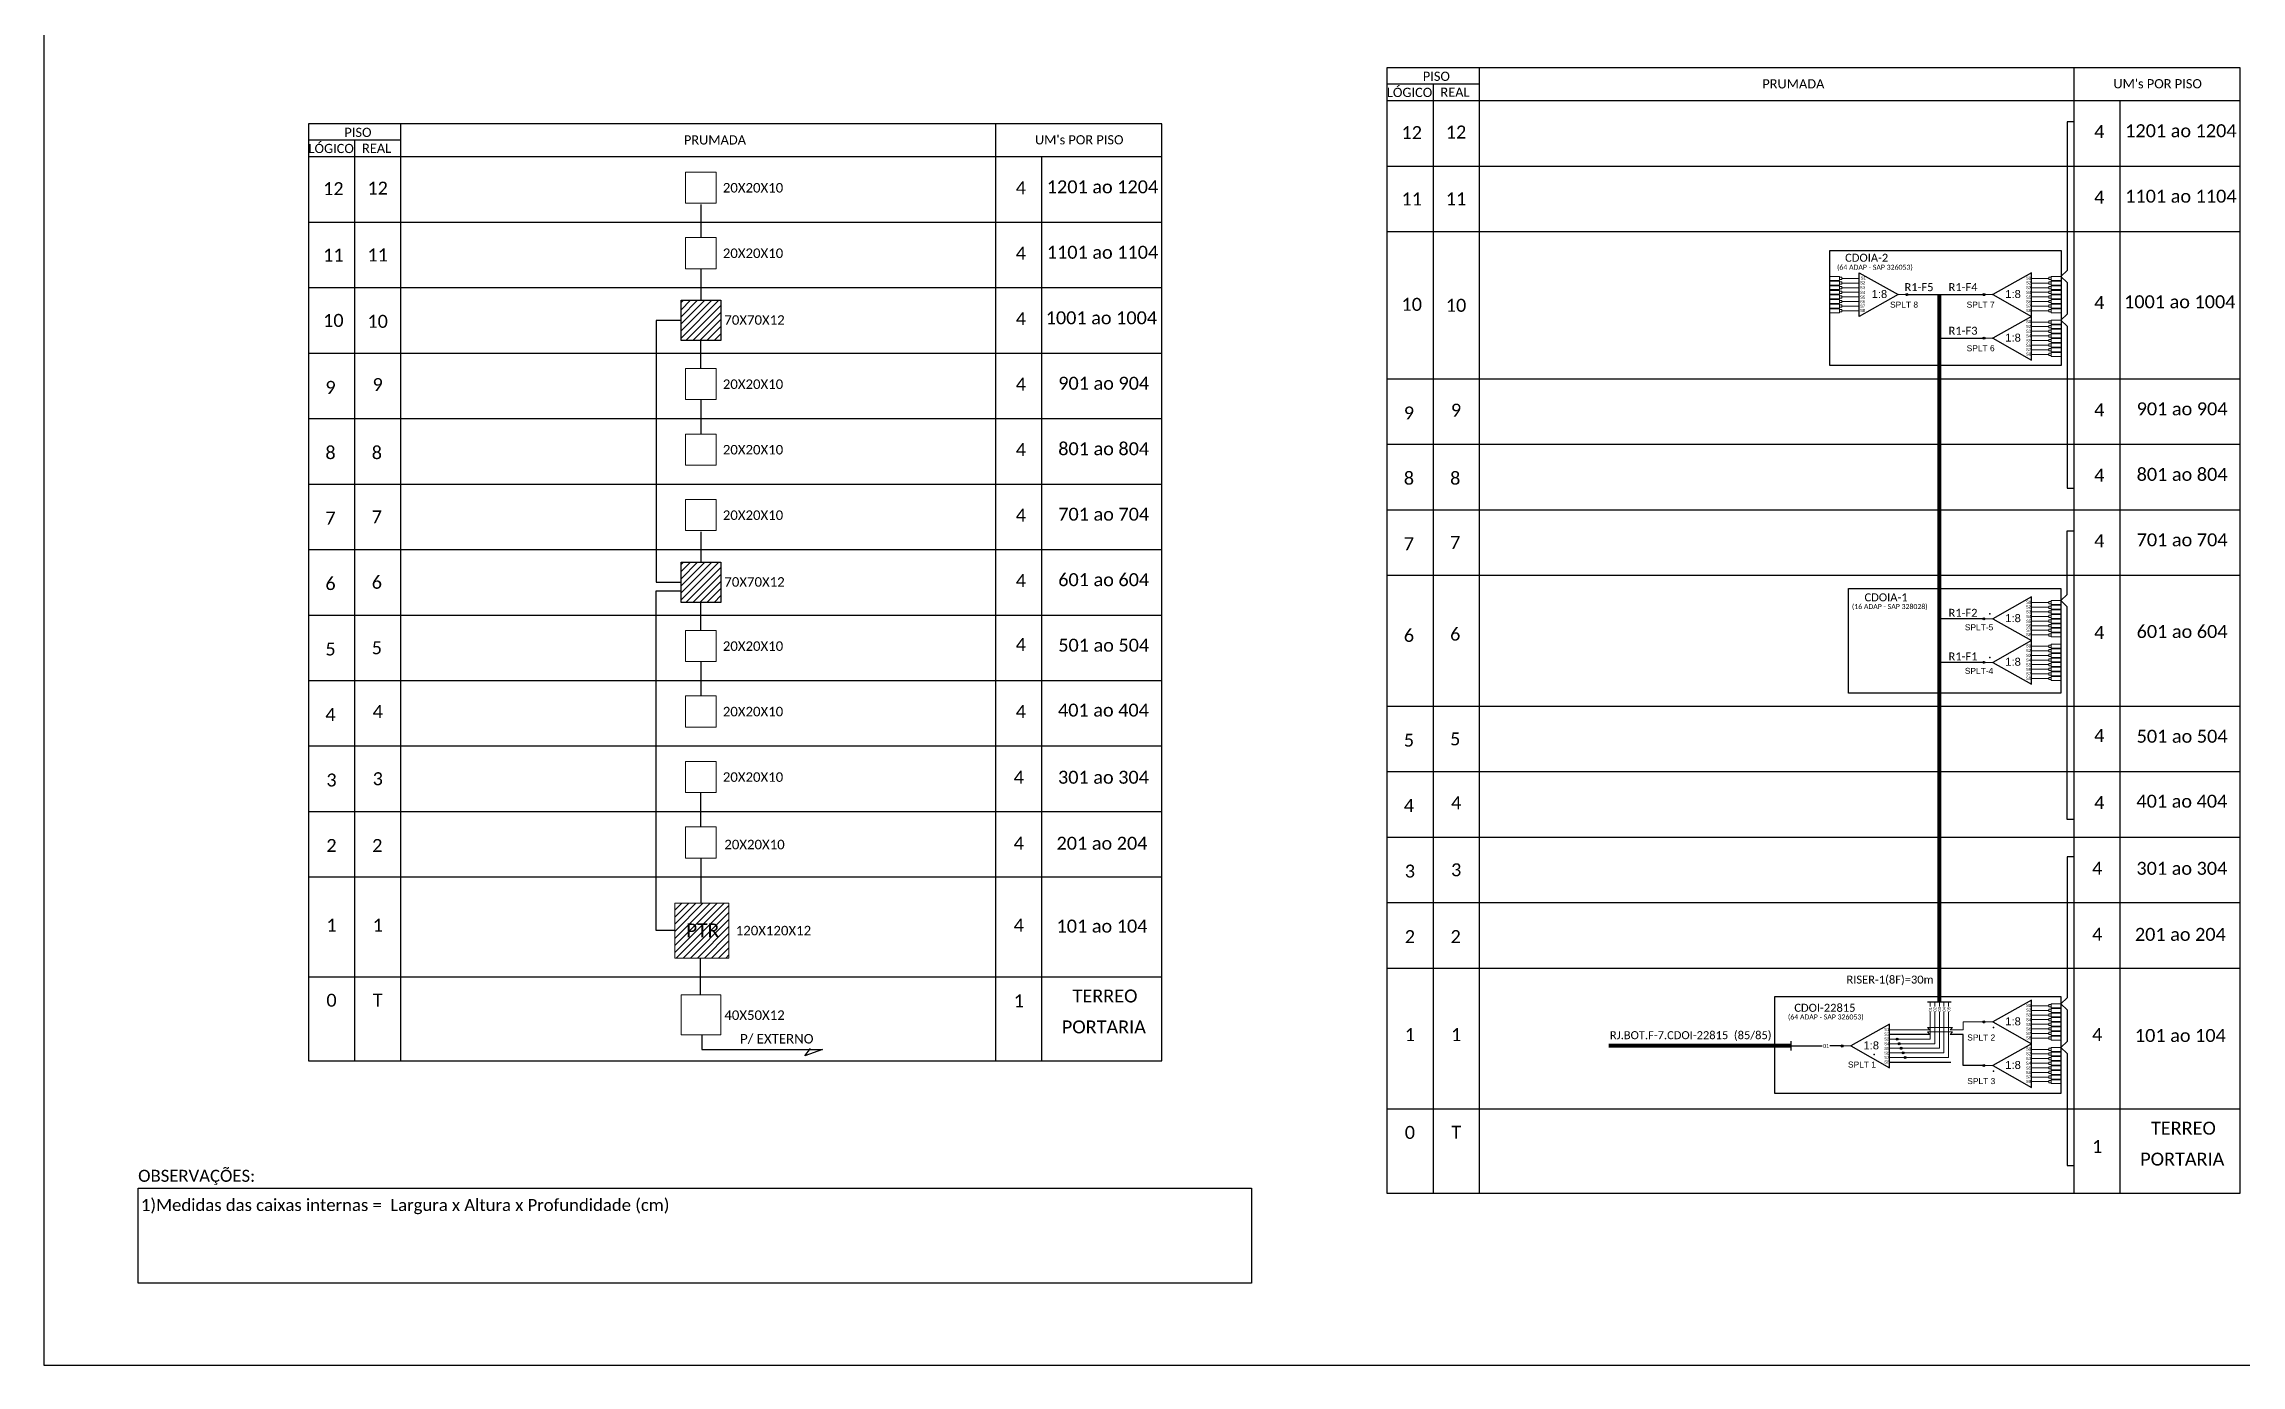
# Model space of a CAD drawing. Extents: x -4 to 837, y 1 to 595.
# Drawn here: x -4 to 545, y 1 to 332 of the extents above; entities that cross this region are included whole.
import ezdxf
from ezdxf.enums import TextEntityAlignment as Align

# ---------------------------------------------------------------- set-up
doc = ezdxf.new("R2010")
doc.units = 0
doc.styles.add('ARIAL', font='arial.ttf')
doc.styles.add('MtXpl_Calibri', font='calibri.ttf')
doc.styles.add('WMF-Calibri0', font='calibri.ttf')
doc.linetypes.add('RESERVA', pattern='A,0.5,-0.15,["RESERVA",Standard,S=0.18,R=0,X=0,Y=-0.1],-1.3', length=1.95)

# ---------------------------------------------------------------- blocks, each defined once
blk = doc.blocks.new('SPLT_1-8_SC-APC')
at = {"color": 1}
blk.add_lwpolyline([(-7.37, -2.1), (-17.04, -7.55), (-7.37, -13), (-7.37, -2.1)], dxfattribs=at)
at = {"color": 3, "lineweight": 0}
for points in [[(-2.99, -3.51), (-7.37, -3.51)], [(-7.37, -4.66), (-2.99, -4.66)], [(-2.41, -3.02), (-2.41, -4)], [(-2.41, -3.02), (0, -3.02)], [(-2.41, -4), (0, -4)], [(-2.41, -4.17), (-2.41, -5.16)], [(-2.41, -4.17), (0, -4.17)], [(-2.41, -5.16), (0, -5.16)], [(-2.41, -5.32), (-2.41, -6.31)], [(-2.41, -5.32), (0, -5.32)], [(-7.37, -5.82), (-2.99, -5.82)], [(-7.37, -6.97), (-2.99, -6.97)], [(-7.37, -8.12), (-2.99, -8.12)], [(-7.37, -9.28), (-2.99, -9.28)], [(-7.37, -10.43), (-2.99, -10.43)], [(-2.41, -6.31), (0, -6.31)], [(-2.41, -6.48), (-2.41, -7.46)], [(-2.41, -6.48), (0, -6.48)], [(-2.41, -7.46), (0, -7.46)], [(-2.41, -7.63), (-2.41, -8.62)], [(-2.41, -7.63), (0, -7.63)], [(-2.41, -8.62), (0, -8.62)], [(-2.41, -8.78), (-2.41, -9.77)], [(-2.41, -8.78), (0, -8.78)], [(-2.41, -9.77), (0, -9.77)], [(-2.41, -9.94), (-2.41, -10.92)], [(-2.41, -9.94), (0, -9.94)], [(-2.41, -10.92), (0, -10.92)], [(-7.37, -11.58), (-2.99, -11.58)], [(-2.41, -11.09), (-2.41, -12.08)], [(-2.41, -11.09), (0, -11.09)], [(-2.41, -12.08), (0, -12.08)]]:
    blk.add_lwpolyline(points, dxfattribs=at)
for points in [[(-2.99, -3.22), (-2.41, -3.22), (-2.41, -3.8), (-2.99, -3.8)], [(-2.99, -4.38), (-2.41, -4.38), (-2.41, -4.95), (-2.99, -4.95)], [(-2.99, -5.53), (-2.41, -5.53), (-2.41, -6.1), (-2.99, -6.1)], [(-2.99, -6.68), (-2.41, -6.68), (-2.41, -7.26), (-2.99, -7.26)], [(-2.99, -7.84), (-2.41, -7.84), (-2.41, -8.41), (-2.99, -8.41)], [(-2.99, -8.99), (-2.41, -8.99), (-2.41, -9.56), (-2.99, -9.56)], [(-2.99, -10.14), (-2.41, -10.14), (-2.41, -10.72), (-2.99, -10.72)], [(-2.99, -11.3), (-2.41, -11.3), (-2.41, -11.87), (-2.99, -11.87)]]:
    blk.add_lwpolyline(points, close=True, dxfattribs=at)
at = {"color": 1, "lineweight": 0}
blk.add_lwpolyline([(-17.04, -7.55), (-19.26, -7.55)], dxfattribs=at)
at = {"color": 1, "style": 'ARIAL'}
for s, height, p in [('S1', 0.75, (-8.74, -3.78)), ('S2', 0.75, (-8.74, -4.97)), ('S3', 0.75, (-8.74, -6.18)), ('1:8', 2, (-13.91, -8.4)), ('S4', 0.75, (-8.74, -7.36)), ('S5', 0.75, (-8.74, -8.57)), ('S6', 0.75, (-8.74, -9.69)), ('S7', 0.75, (-8.74, -10.78)), ('S8', 0.75, (-8.74, -11.9))]:
    blk.add_text(s, height=height, dxfattribs=at).set_placement(p)
blk = doc.blocks.new('SPLITTER_')
blk.add_point((0, 0))
at = {"style": 'ARIAL', "flags": 4}
blk.add_attdef('SPLT', (0, -3.26), '', height=1.5, dxfattribs=at)
blk = doc.blocks.new('SPLITTER FUTURO')
blk.add_point((0, 0))
at = {"style": 'ARIAL', "text_generation_flag": 6, "flags": 4}
for tag, p, height in [('SPLT', (-6.22, -4.1), 1.5), ('INSTAL.', (-6.25, -6.09), 1.25)]:
    blk.add_attdef(tag, p, '', height=height, rotation=180, dxfattribs=at)
blk = doc.blocks.new('SPLT_1-8_SC-APC_ESQ')
at = {"color": 3, "lineweight": 0}
for points in [[(2.41, -3.02), (0, -3.02)], [(2.41, -4), (0, -4)], [(2.41, -4.17), (0, -4.17)], [(2.41, -5.16), (0, -5.16)], [(2.41, -5.32), (0, -5.32)], [(2.41, -3.02), (2.41, -4)], [(2.41, -4.17), (2.41, -5.16)], [(2.41, -5.32), (2.41, -6.31)], [(2.99, -3.51), (7.37, -3.51)], [(7.37, -4.66), (2.99, -4.66)], [(2.41, -6.31), (0, -6.31)], [(2.41, -6.48), (0, -6.48)], [(2.41, -7.46), (0, -7.46)], [(2.41, -7.63), (0, -7.63)], [(2.41, -8.62), (0, -8.62)], [(2.41, -8.78), (0, -8.78)], [(2.41, -9.77), (0, -9.77)], [(2.41, -9.94), (0, -9.94)], [(2.41, -10.92), (0, -10.92)], [(2.41, -6.48), (2.41, -7.46)], [(2.41, -7.63), (2.41, -8.62)], [(2.41, -8.78), (2.41, -9.77)], [(2.41, -9.94), (2.41, -10.92)], [(7.37, -5.82), (2.99, -5.82)], [(7.37, -6.97), (2.99, -6.97)], [(7.37, -8.12), (2.99, -8.12)], [(7.37, -9.28), (2.99, -9.28)], [(7.37, -10.43), (2.99, -10.43)], [(2.41, -11.09), (0, -11.09)], [(2.41, -12.08), (0, -12.08)], [(2.41, -11.09), (2.41, -12.08)], [(7.37, -11.58), (2.99, -11.58)]]:
    blk.add_lwpolyline(points, dxfattribs=at)
for points in [[(2.99, -3.22), (2.41, -3.22), (2.41, -3.8), (2.99, -3.8)], [(2.99, -4.38), (2.41, -4.38), (2.41, -4.95), (2.99, -4.95)], [(2.99, -5.53), (2.41, -5.53), (2.41, -6.1), (2.99, -6.1)], [(2.99, -6.68), (2.41, -6.68), (2.41, -7.26), (2.99, -7.26)], [(2.99, -7.84), (2.41, -7.84), (2.41, -8.41), (2.99, -8.41)], [(2.99, -8.99), (2.41, -8.99), (2.41, -9.56), (2.99, -9.56)], [(2.99, -10.14), (2.41, -10.14), (2.41, -10.72), (2.99, -10.72)], [(2.99, -11.3), (2.41, -11.3), (2.41, -11.87), (2.99, -11.87)]]:
    blk.add_lwpolyline(points, close=True, dxfattribs=at)
at = {"color": 1}
blk.add_lwpolyline([(7.37, -2.1), (17.04, -7.55), (7.37, -13), (7.37, -2.1)], dxfattribs=at)
at = {"color": 1, "lineweight": 0}
blk.add_lwpolyline([(17.04, -7.55), (19.26, -7.55)], dxfattribs=at)
at = {"color": 1, "style": 'ARIAL'}
for s, height, p in [('S3', 0.75, (7.55, -6.18)), ('S2', 0.75, (7.56, -4.97)), ('S1', 0.75, (7.7, -3.78)), ('S5', 0.75, (7.55, -8.57)), ('S4', 0.75, (7.55, -7.36)), ('S6', 0.75, (7.55, -9.69)), ('S7', 0.75, (7.55, -10.78)), ('1:8', 2, (10.45, -8.4)), ('S8', 0.75, (7.55, -11.9))]:
    blk.add_text(s, height=height, dxfattribs=at).set_placement(p)

msp = doc.modelspace()

# ---------------------------------------------------------------- hatches: boundary and pattern name
h = msp.add_hatch(color=3)
h.dxf.hatch_style = 1
edge = h.paths.add_edge_path()
edge.add_arc((461.79, 268.9), 0.256, 0, 360)
h = msp.add_hatch(color=3)
h.dxf.hatch_style = 1
edge = h.paths.add_edge_path()
edge.add_arc((481.06, 268.9), 0.256, 0, 360)
h = msp.add_hatch()
h.set_pattern_fill('ANSI31', color=1, scale=10, style=0)
h.set_pattern_definition([(45, (-462.6808, -130.237), (-0.8838835, 0.8838835), [])])
h.paths.add_polyline_path([(165.33, 267.48), (155.42, 267.48), (155.42, 257.44), (165.33, 257.44)])
h.paths.add_polyline_path([(160.82, 258.08), (160.82, 263.23)], flags=16)
h = msp.add_hatch(color=3)
h.dxf.hatch_style = 1
edge = h.paths.add_edge_path()
edge.add_arc((481.06, 258.01), 0.256, 0, 360)
h = msp.add_hatch()
h.set_pattern_fill('ANSI31', color=1, scale=10, style=0)
h.set_pattern_definition([(45, (-462.6808, -195.7244), (-0.8838835, 0.8838835), [])])
h.paths.add_polyline_path([(165.33, 202), (155.42, 202), (155.42, 191.96), (165.33, 191.96)])
h.paths.add_polyline_path([(160.82, 192.59), (160.82, 197.74)], flags=16)
h = msp.add_hatch(color=3)
h.dxf.hatch_style = 1
edge = h.paths.add_edge_path()
edge.add_arc((481.03, 187.86), 0.242, 0, 360)
h = msp.add_hatch(color=3)
h.dxf.hatch_style = 1
edge = h.paths.add_edge_path()
edge.add_arc((481.03, 176.96), 0.242, 0, 360)
h = msp.add_hatch()
h.set_pattern_fill('ANSI31', color=1, scale=10, style=0)
h.set_pattern_definition([(45, (-457.8115, -280.9467), (-0.8838835, 0.8838835), [])])
h.paths.add_polyline_path([(153.81, 103.02), (167.38, 103.02), (167.38, 116.77), (153.81, 116.77)])
h.paths.add_polyline_path([(155.81, 107.37), (165.89, 107.37), (165.89, 112.52), (155.81, 112.52)], flags=24)
h = msp.add_hatch(color=3)
h.dxf.hatch_style = 1
edge = h.paths.add_edge_path()
edge.add_arc((459.36, 82.77), 0.256, 0, 360)
h = msp.add_hatch(color=3)
h.dxf.hatch_style = 1
edge = h.paths.add_edge_path()
edge.add_arc((481.02, 87.05), 0.256, 0, 360)
h = msp.add_hatch(color=3)
h.dxf.hatch_style = 1
edge = h.paths.add_edge_path()
edge.add_arc((445.59, 81.04), 0.256, 0, 360)
h = msp.add_hatch(color=3)
h.dxf.hatch_style = 1
edge = h.paths.add_edge_path()
edge.add_arc((459.86, 81.61), 0.256, 0, 360)
h = msp.add_hatch(color=3)
h.dxf.hatch_style = 1
edge = h.paths.add_edge_path()
edge.add_arc((460.36, 80.46), 0.256, 0, 360)
h = msp.add_hatch(color=3)
h.dxf.hatch_style = 1
edge = h.paths.add_edge_path()
edge.add_arc((460.86, 79.31), 0.256, 0, 360)
h = msp.add_hatch(color=3)
h.dxf.hatch_style = 1
edge = h.paths.add_edge_path()
edge.add_arc((461.36, 78.16), 0.256, 0, 360)
h = msp.add_hatch(color=3)
h.dxf.hatch_style = 1
edge = h.paths.add_edge_path()
edge.add_arc((481.02, 76.15), 0.256, 0, 360)

# ---------------------------------------------------------------- linework, layer by layer
for p, q in [((-3.83, 595.26), (-3.83, 1.26)), ((-3.83, 1.26), (837.17, 1.26))]:
    msp.add_line(p, q)
at = {"color": 5}
for p, q in [((481.03, 187.86), (469.9, 187.86)), ((481.03, 176.96), (469.9, 176.96))]:
    msp.add_line(p, q, dxfattribs=at)
at = {"color": 3}
for p, q in [((160.38, 128.04), (160.38, 116.77)), ((445.59, 81.04), (442.5, 81.04))]:
    msp.add_line(p, q, dxfattribs=at)
at = {"color": 0}
for points in [[(545.1, 325.64), (331.78, 325.64)], [(354.93, 321.53), (331.78, 321.53)], [(275.56, 311.62), (62.25, 311.62)], [(85.4, 307.51), (62.25, 307.51)]]:
    msp.add_lwpolyline(points, dxfattribs=at)
for points in [[(331.78, 325.64), (331.78, 44.28), (545.1, 44.28), (545.1, 325.64)], [(354.93, 44.28), (354.93, 325.64)], [(503.51, 325.64), (503.51, 44.28)], [(343.36, 321.53), (343.36, 44.28)], [(331.78, 317.42), (545.1, 317.42)], [(515.08, 44.28), (515.08, 317.42)], [(62.25, 311.62), (62.25, 77.33), (275.56, 77.33), (275.56, 311.62)], [(85.4, 77.33), (85.4, 311.62)], [(233.97, 311.62), (233.97, 77.33)], [(62.25, 303.4), (275.56, 303.4)], [(73.82, 307.51), (73.82, 77.33)], [(245.55, 77.33), (245.55, 303.4)], [(331.78, 301.05), (545.1, 301.05)], [(62.25, 287.03), (275.56, 287.03)], [(331.78, 284.67), (545.1, 284.67)], [(62.25, 270.65), (275.56, 270.65)], [(62.25, 254.28), (275.56, 254.28)], [(331.78, 247.88), (545.1, 247.88)], [(62.25, 237.91), (275.56, 237.91)], [(331.78, 231.5), (545.1, 231.5)], [(62.25, 221.54), (275.56, 221.54)], [(331.78, 215.13), (545.1, 215.13)], [(62.25, 205.17), (275.56, 205.17)], [(331.78, 198.76), (545.1, 198.76)], [(62.25, 188.79), (275.56, 188.79)], [(62.25, 172.42), (275.56, 172.42)], [(331.78, 166.02), (545.1, 166.02)], [(62.25, 156.05), (275.56, 156.05)], [(331.78, 149.64), (545.1, 149.64)], [(62.25, 139.68), (275.56, 139.68)], [(331.78, 133.27), (545.1, 133.27)], [(62.25, 123.31), (275.56, 123.31)], [(331.78, 116.9), (545.1, 116.9)], [(331.78, 100.53), (545.1, 100.53)], [(62.25, 98.37), (275.56, 98.37)], [(331.78, 65.32), (545.1, 65.32)]]:
    msp.add_lwpolyline(points)
at = {"color": 3}
for points in [[(503.52, 312.13), (501.86, 312.13), (501.86, 274.94), (500.29, 273.43), (501.85, 271.92), (501.85, 264.04), (500.29, 262.53), (501.85, 261.03), (501.85, 220.48), (503.51, 220.48)], [(160.38, 291.42), (160.38, 283.16)], [(160.38, 275.39), (160.38, 267.48)], [(155.42, 262.46), (149.22, 262.46), (149.22, 196.98), (155.42, 196.98)], [(160.37, 250.42), (160.37, 257.44)], [(160.37, 242.65), (160.37, 234.04)], [(160.38, 209.56), (160.38, 202)], [(503.51, 137.7), (501.86, 137.7), (501.86, 190.88), (500.29, 192.39), (501.86, 193.9), (501.85, 209.86), (503.51, 209.86)], [(153.81, 109.9), (149.22, 109.9), (149.22, 194.87), (155.42, 194.87)], [(160.37, 184.93), (160.37, 191.96)], [(160.37, 177.16), (160.37, 168.56)], [(160.38, 135.81), (160.38, 144.42)], [(503.5, 128.37), (501.85, 128.37), (501.85, 93.09), (500.3, 91.58), (501.85, 90.07), (501.85, 82.19), (500.29, 80.68), (501.85, 79.17), (501.85, 71.29), (501.85, 71.29), (501.85, 71.29), (501.85, 67.28), (501.85, 67.28), (501.85, 67.28), (501.85, 51.12), (503.51, 51.12)], [(160.27, 93.84), (160.27, 103.02)], [(432.85, 81.04), (440.61, 81.04)]]:
    msp.add_lwpolyline(points, dxfattribs=at)
at = {"lineweight": 0}
for points in [[(164.2, 299.53), (156.54, 299.53), (156.54, 291.76), (164.2, 291.76)], [(164.2, 283.16), (156.54, 283.16), (156.54, 275.39), (164.2, 275.39)], [(165.33, 267.48), (155.42, 267.48), (155.42, 257.44), (165.33, 257.44)], [(164.2, 250.42), (156.54, 250.42), (156.54, 242.65), (164.2, 242.65)], [(164.2, 234.04), (156.54, 234.04), (156.54, 226.28), (164.2, 226.28)], [(164.2, 217.67), (156.54, 217.67), (156.54, 209.9), (164.2, 209.9)], [(165.33, 202), (155.42, 202), (155.42, 191.96), (165.33, 191.96)], [(164.2, 184.93), (156.54, 184.93), (156.54, 177.16), (164.2, 177.16)], [(164.2, 168.56), (156.54, 168.56), (156.54, 160.79), (164.2, 160.79)], [(164.2, 152.18), (156.54, 152.18), (156.54, 144.42), (164.2, 144.42)], [(164.2, 135.81), (156.54, 135.81), (156.54, 128.04), (164.2, 128.04)]]:
    msp.add_lwpolyline(points, close=True, dxfattribs=at)
at = {"color": 1}
for points in [[(442.53, 279.95), (500.32, 279.95), (500.32, 251.14), (442.53, 251.14)], [(165.33, 257.44), (155.42, 257.44), (155.42, 267.48), (165.33, 267.48)], [(165.33, 191.96), (155.42, 191.96), (155.42, 202), (165.33, 202)], [(447.16, 195.41), (500.29, 195.41), (500.29, 169.23), (447.16, 169.23)], [(428.81, 93.38), (500.29, 93.38), (500.29, 69.12), (428.81, 69.12)]]:
    msp.add_lwpolyline(points, close=True, dxfattribs=at)
at = {"color": 5, "const_width": 1}
msp.add_lwpolyline([(469.91, 268.9), (469.9, 92.06)], dxfattribs=at)
at = {"color": 5}
for points in [[(461.79, 268.9), (481.03, 268.9)], [(469.63, 258.01), (481.03, 258.01)], [(466.94, 92.06), (472.86, 92.06)]]:
    msp.add_lwpolyline(points, dxfattribs=at)
at = {"color": 1, "lineweight": 0}
msp.add_lwpolyline([(153.81, 116.77), (167.38, 116.77), (167.38, 103.02), (153.81, 103.02)], close=True, dxfattribs=at)
at = {"color": 7, "lineweight": 0}
msp.add_lwpolyline([(165.33, 93.84), (155.42, 93.84), (155.42, 83.8), (165.33, 83.8)], close=True, dxfattribs=at)
at = {"color": 5, "lineweight": 0}
for points in [[(467.59, 89.48), (467.59, 82.77), (459.6, 82.77)], [(460.1, 81.61), (468.75, 81.61), (468.75, 89.51)], [(460.6, 80.46), (469.91, 80.46), (469.91, 89.51)], [(461.1, 79.31), (471.06, 79.31), (471.06, 89.51)], [(461.6, 78.16), (472.22, 78.16), (472.22, 89.51)], [(467.59, 92.06), (467.59, 90.9)], [(468.75, 92.06), (468.75, 90.94)], [(469.91, 92.22), (469.91, 90.93)], [(471.06, 92.06), (471.06, 90.94)], [(472.22, 92.06), (472.22, 90.94)]]:
    msp.add_lwpolyline(points, dxfattribs=at)
at = {"color": 1}
for points in [[(160.59, 83.8), (160.59, 80.17), (190.73, 80.17)], [(457.48, 86.49), (447.81, 81.04), (457.48, 75.59), (457.48, 86.49)], [(186.32, 78.58), (187.72, 80.41)], [(190.73, 80.17), (186.32, 78.58)], [(432.85, 79.87), (432.85, 82.23)]]:
    msp.add_lwpolyline(points, dxfattribs=at)
at = {"color": 7, "lineweight": 0}
for points in [[(467.52, 85.07), (457.48, 85.07)], [(459.36, 82.77), (457.48, 82.77)], [(467.52, 85.07), (466.97, 85.7), (467.93, 85.7)], [(467.52, 83.92), (466.97, 84.55), (467.93, 84.55)], [(472.59, 85.07), (473.15, 85.7), (467.93, 85.7)], [(472.59, 83.92), (473.15, 84.55), (467.93, 84.55)], [(481.02, 87.05), (475.84, 87.05), (475.84, 85.08), (472.59, 85.07)], [(457.48, 81.61), (459.86, 81.61)], [(457.48, 80.46), (460.36, 80.46)], [(457.48, 79.31), (460.86, 79.31)], [(457.48, 78.16), (461.36, 78.16)]]:
    msp.add_lwpolyline(points, dxfattribs=at)
at = {"color": 7}
for points in [[(467.52, 83.92), (457.48, 83.92)], [(481.02, 76.15), (475.84, 76.15), (475.84, 83.92), (472.59, 83.92)]]:
    msp.add_lwpolyline(points, dxfattribs=at)
at = {"color": 1, "const_width": 1}
msp.add_lwpolyline([(387.28, 81.08), (432.85, 81.08)], dxfattribs=at)
at = {"color": 1, "lineweight": 0}
msp.add_lwpolyline([(447.81, 81.04), (445.59, 81.04)], dxfattribs=at)
at = {"color": 8, "linetype": 'RESERVA', "ltscale": 4}
msp.add_lwpolyline([(457.48, 77), (472.81, 77)], dxfattribs=at)
at = {"color": 0}
msp.add_lwpolyline([(19.73, 45.46), (297.98, 45.46), (297.98, 21.75), (19.73, 21.75)], close=True, dxfattribs=at)
at = {"color": 3}
for centre, radius in [((461.79, 268.9), 0.256), ((481.06, 268.9), 0.256), ((481.06, 258.01), 0.256), ((481.03, 187.86), 0.242), ((481.03, 176.96), 0.242), ((459.36, 82.77), 0.256), ((481.02, 87.05), 0.256), ((445.59, 81.04), 0.256), ((459.86, 81.61), 0.256), ((459.86, 81.61), 0.242), ((460.36, 80.46), 0.256), ((460.36, 80.46), 0.242), ((460.86, 79.31), 0.256), ((460.86, 79.31), 0.242), ((461.36, 78.16), 0.256), ((461.36, 78.16), 0.242), ((481.02, 76.15), 0.256)]:
    msp.add_circle(centre, radius, dxfattribs=at)

# ---------------------------------------------------------------- block references
msp.add_blockref('SPLT_1-8_SC-APC_ESQ', (442.53, 276.45))
for p in [(500.29, 276.45), (500.29, 265.55), (500.29, 195.41), (500.29, 184.51), (500.29, 94.6), (500.29, 83.7)]:
    msp.add_blockref('SPLT_1-8_SC-APC', p, dxfattribs=at)
ref = msp.add_blockref('SPLITTER_', (459.56, 268.91))
ref.add_attrib('SPLT', 'SPLT 8', (457.59, 265.65), dxfattribs={"height": 1.5, "style": 'ARIAL'})
ref = msp.add_blockref('SPLITTER_', (483.26, 268.91), dxfattribs=dict(xscale=-1))
ref.add_attrib('SPLT', 'SPLT 7', (476.73, 265.65), dxfattribs={"height": 1.5, "style": 'ARIAL'})
ref = msp.add_blockref('SPLITTER_', (483.26, 258.01), dxfattribs=dict(xscale=-1))
ref.add_attrib('SPLT', 'SPLT 6', (476.73, 254.75), dxfattribs={"height": 1.5, "style": 'ARIAL'})
ref = msp.add_blockref('SPLITTER FUTURO', (482.49, 189.07))
ref.add_attrib('SPLT', 'SPLT-5', (476.27, 184.98), dxfattribs={"height": 1.5, "rotation": 180, "style": 'ARIAL', "text_generation_flag": 6})
ref = msp.add_blockref('SPLITTER FUTURO', (482.49, 178.18))
ref.add_attrib('SPLT', 'SPLT-4', (476.27, 174.08), dxfattribs={"height": 1.5, "rotation": 180, "style": 'ARIAL', "text_generation_flag": 6})
ref = msp.add_blockref('SPLITTER_', (483.41, 85.67), dxfattribs=dict(xscale=-1))
ref.add_attrib('SPLT', 'SPLT 2', (476.88, 82.41), dxfattribs={"height": 1.5, "style": 'ARIAL'})
ref = msp.add_blockref('SPLITTER_', (453.6, 78.92), dxfattribs=dict(xscale=-1))
ref.add_attrib('SPLT', 'SPLT 1', (447.06, 75.65), dxfattribs={"height": 1.5, "style": 'ARIAL'})
ref = msp.add_blockref('SPLITTER_', (483.41, 74.78), dxfattribs=dict(xscale=-1))
ref.add_attrib('SPLT', 'SPLT 3', (476.88, 71.51), dxfattribs={"height": 1.5, "style": 'ARIAL'})

# ---------------------------------------------------------------- texts
at = {"color": 0, "style": 'WMF-Calibri0'}
for s, p in [('     PISO', (336.75, 322.34)), ('  LÓGICO', (330.2, 318.31)), ('    REAL', (341.96, 318.36)), ('PRUMADA', (425.65, 320.45)), ("UM's POR PISO", (513.39, 320.48)), ('     PISO', (67.21, 308.32)), ('PRUMADA', (156.12, 306.43)), ("UM's POR PISO", (243.86, 306.46)), ('  LÓGICO', (60.67, 304.29)), ('    REAL', (72.43, 304.34))]:
    msp.add_text(s, height=2.3, dxfattribs=at).set_placement(p)
at = {"color": 7, "style": 'WMF-Calibri0'}
for s, p in [('12', (338.03, 309.41)), ('12', (349.1, 309.55)), ('12', (68.5, 295.39)), ('12', (79.57, 295.53)), ('11', (338.03, 292.82)), ('11', (349.1, 292.83)), ('11', (68.5, 278.8)), ('11', (79.57, 278.81)), ('10', (68.5, 262.46)), ('10', (79.57, 262.22)), ('10', (338.03, 266.47)), ('10', (349.1, 266.23)), ('9', (79.57, 246.41)), ('9', (349.1, 240.01))]:
    msp.add_text(s, height=3.24, dxfattribs=at).set_placement(p, align=Align.MIDDLE_CENTER)
for s, height, p in [('1201 ao 1204', 3.24, (516.35, 308.26)), ('20X20X10', 2.373, (165.85, 294.43)), ('1201 ao 1204', 3.24, (246.82, 294.24)), ('1101 ao 1104', 3.24, (516.35, 291.89)), ('20X20X10', 2.373, (165.85, 278.06)), ('1101 ao 1104', 3.24, (246.82, 277.87)), ('70X70X12', 2.373, (166.22, 261.37)), ('1001 ao 1004', 3.24, (246.54, 261.49)), ('1001 ao 1004', 3.24, (516.07, 265.5)), ('20X20X10', 2.373, (165.85, 245.32)), ('901 ao 904', 3.24, (249.68, 245.12)), ('901 ao 904', 3.24, (519.21, 238.72)), ('20X20X10', 2.373, (165.85, 228.94)), ('801 ao 804', 3.24, (249.68, 228.75)), ('801 ao 804', 3.24, (519.21, 222.34)), ('20X20X10', 2.373, (165.85, 212.57)), ('701 ao 704', 3.24, (249.68, 212.38)), ('701 ao 704', 3.24, (519.21, 205.97)), ('70X70X12', 2.373, (166.22, 195.88)), ('601 ao 604', 3.24, (249.68, 196.01)), ('20X20X10', 2.373, (165.85, 179.83)), ('501 ao 504', 3.24, (249.68, 179.63)), ('601 ao 604', 3.24, (519.21, 183.05)), ('20X20X10', 2.373, (165.85, 163.46)), ('401 ao 404', 3.24, (249.62, 163.4)), ('501 ao 504', 3.24, (519.21, 156.86)), ('20X20X10', 2.373, (165.85, 147.09)), ('301 ao 304', 3.24, (249.62, 146.61)), ('401 ao 404', 3.24, (519.15, 140.62)), ('20X20X10', 2.373, (166.22, 130.22)), ('201 ao 204', 3.24, (249.25, 130.11)), ('301 ao 304', 3.24, (519.15, 123.84)), ('PTR', 3.433, (156.67, 108.24)), ('120X120X12', 2.373, (169.08, 108.7)), ('101 ao 104', 3.24, (249.25, 109.4)), ('201 ao 204', 3.24, (518.78, 107.33)), ('TERREO', 3.24, (253.26, 91.92)), ('40X50X12', 2.373, (166.22, 87.56)), ('P/ EXTERNO', 2.373, (170.15, 81.66)), ('PORTARIA', 3.24, (250.58, 84.19)), ('101 ao 104', 3.24, (518.78, 82.05)), ('TERREO', 3.24, (522.79, 58.87)), ('PORTARIA', 3.24, (520.11, 51.14))]:
    msp.add_text(s, height=height, dxfattribs=at).set_placement(p)
at = {"color": 1, "style": 'WMF-Calibri0'}
for s, p in [('(64 ADAP - SAP 326053)', (453.79, 275.12)), ('(16 ADAP - SAP 328028)', (457.51, 190.29)), ('(64 ADAP - SAP 326053)', (441.52, 87.67))]:
    msp.add_text(s, height=1.25, dxfattribs=at).set_placement(p, align=Align.CENTER)
at = {"color": 1}
for s, height, style, p in [('CDOIA-2', 2, 'WMF-Calibri0', (446.35, 277.12)), ('CDOIA-1', 2, 'WMF-Calibri0', (451.2, 192.21)), ('CDOI-22815', 2, 'WMF-Calibri0', (433.65, 89.59)), ('S1', 0.75, 'ARIAL', (456.11, 84.8)), ('S2', 0.75, 'ARIAL', (456.11, 83.62)), ('S3', 0.75, 'ARIAL', (456.11, 82.41)), ('1:8', 2, 'ARIAL', (450.94, 80.19)), ('S4', 0.75, 'ARIAL', (456.11, 81.23)), ('S5', 0.75, 'ARIAL', (456.11, 80.02)), ('S6', 0.75, 'ARIAL', (456.11, 78.9)), ('S7', 0.75, 'ARIAL', (456.11, 77.8)), ('S8', 0.75, 'ARIAL', (456.11, 76.68))]:
    msp.add_text(s, height=height, dxfattribs=dict(at, style=style)).set_placement(p)
at = {"color": 5, "style": 'WMF-Calibri0'}
for s, p in [('R1-F5', (461.19, 269.77)), ('R1-F4', (472.2, 269.77)), ('R1-F3', (472.2, 258.87)), ('R1-F2', (472.19, 188.34)), ('R1-F1', (472.19, 177.44)), ('RISER-1(8F)=30m', (446.69, 96.64))]:
    msp.add_text(s, height=2, dxfattribs=at).set_placement(p)
at = {"style": 'ARIAL'}
for s, p in [('01', (467.65, 90.19)), ('02', (468.8, 90.19)), ('03', (469.96, 90.19)), ('04', (471.12, 90.19)), ('05', (472.27, 90.19))]:
    msp.add_text(s, height=0.75, rotation=90, dxfattribs=at).set_placement(p, align=Align.MIDDLE_CENTER)
at = {"color": 1, "style": 'WMF-Calibri0'}
msp.add_text('RJ.BOT.F-7.CDOI-22815  (85/85)', height=2, dxfattribs=at).set_placement((407.76, 83.74, 3.73), align=Align.MIDDLE_CENTER)
at = {"style": 'ARIAL'}
msp.add_text('01', height=1, dxfattribs=at).set_placement((441.61, 81.04), align=Align.MIDDLE_CENTER)
for s, style, p in [('OBSERVAÇÕES:', 'WMF-Calibri0', (19.71, 47.08)), ('1)Medidas das caixas internas =  Largura x Altura x Profundidade (cm)', 'MtXpl_Calibri', (20.4, 39.78))]:
    msp.add_text(s, height=3, dxfattribs=dict(style=style)).set_placement(p)
at = {"color": 7, "style": 'WMF-Calibri0'}
for tag, flags, p in [('4', 4, (509.88, 309.65)), ('4', 4, (240.35, 295.63)), ('4', 4, (509.88, 293.28)), ('4', 4, (240.35, 279.26)), ('4', 4, (240.35, 262.89)), ('4', 4, (509.88, 266.9)), ('9', 4, (67.79, 245.71)), ('4', 4, (240.35, 246.52)), ('4', 4, (509.88, 240.11)), ('9', 4, (337.33, 239.3)), ('8', 4, (67.79, 229.4)), ('8', 4, (79.37, 229.4)), ('4', 4, (240.35, 230.15)), ('4', 4, (509.88, 223.74)), ('8', 4, (337.33, 223)), ('8', 4, (348.9, 223)), ('7', 4, (67.79, 213.03)), ('7', 4, (79.37, 213.35)), ('4', 4, (240.35, 213.77)), ('4', 4, (509.88, 207.37)), ('7', 4, (337.33, 206.62)), ('7', 4, (348.9, 206.95)), ('6', 4, (67.79, 196.66)), ('6', 4, (79.37, 196.98)), ('4', 4, (240.35, 197.4)), ('5', 4, (67.79, 180.29)), ('5', 4, (79.37, 180.61)), ('4', 4, (240.35, 181.44)), ('6', 4, (337.33, 183.7)), ('6', 4, (348.9, 184.02)), ('4', 4, (509.88, 184.44)), ('4', 4, (67.79, 163.91)), ('4', 4, (79.61, 164.65)), ('4', 4, (240.35, 164.66)), ('5', 4, (348.9, 157.83)), ('4', 4, (509.88, 158.67)), ('5', 4, (337.33, 157.51)), ('3', 4, (68.04, 147.54)), ('3', 4, (79.61, 147.86)), ('4', 4, (239.83, 148.25)), ('4', 4, (349.14, 141.87)), ('4', 4, (509.88, 141.88)), ('4', 4, (337.33, 141.14)), ('2', 4, (68.04, 131.17)), ('2', 4, (79.48, 131.17)), ('4', 4, (239.83, 131.74)), ('3', 4, (337.57, 124.77)), ('3', 4, (349.14, 125.09)), ('4', 4, (509.36, 125.47)), ('1', 4, (68.04, 111.22)), ('1', 4, (79.61, 111.22)), ('4', 4, (239.83, 111.25)), ('2', 4, (337.57, 108.39)), ('2', 4, (349.01, 108.39)), ('4', 4, (509.36, 108.97)), ('0', 4, (68.04, 92.48)), ('T', 12, (79.61, 92.52)), ('1', 4, (239.83, 92.32)), ('1', 4, (337.57, 83.88)), ('1', 4, (349.14, 83.88)), ('4', 4, (509.36, 83.91)), ('0', 4, (337.57, 59.43)), ('T', 12, (349.14, 59.47)), ('1', 4, (509.36, 55.93))]:
    msp.add_attdef(tag, text='XX', height=3.24, dxfattribs=dict(at, flags=flags)).set_placement(p, align=Align.MIDDLE_CENTER)

doc.saveas('drawing.dxf')
